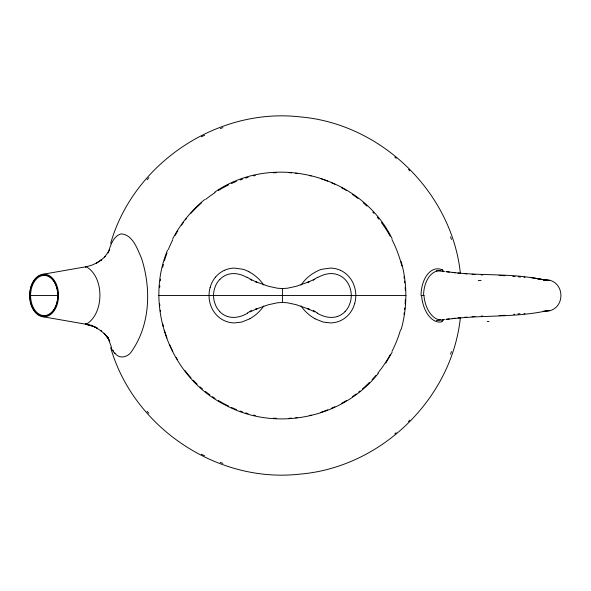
<?xml version="1.0" encoding="UTF-8"?>
<svg xmlns="http://www.w3.org/2000/svg" width="591" height="591" viewBox="0 0 591 591"><rect width="100%" height="100%" fill="white"/><g stroke="black" fill="none" stroke-linecap="round" stroke-linejoin="round"><path stroke-width="0.89" d="M405.315 299.637L405.278 301.292A123.024 123.024 0 0 1 405.153 303.774M29.705 295.5L30.326 289.324A21.668 14.679 -90 0 1 32.136 283.687L32.978 282.003A21.276 14.413 -90 0 1 53.966 279.971A21.276 14.413 -90 0 1 53.966 311.036A21.276 14.413 -90 0 1 32.978 308.997L32.136 307.313A21.668 14.672 90 0 1 30.326 301.676L29.705 295.5A20.692 14.036 90 0 1 43.741 274.808A20.692 14.036 90 0 1 57.778 295.5A20.692 14.036 -90 0 1 44.428 316.163A20.692 14.036 -90 0 1 29.772 297.532L29.713 295.5L57.231 295.5M460.396 317.448C451.967 398.755 381.343 467.311 300.006 474.122C217.266 483.593 133.573 427.67 110.65 347.604M401.163 329.49C407.406 307.372 407.406 283.628 401.163 261.51M108.123 252.896C110.406 245.996 112.992 236.252 121 233.888C132.798 234.413 137.356 249.136 141.434 258.045C151.266 288.113 150.38 324.127 132.015 350.795C128.579 357.23 119.057 359.764 114.824 352.871M210.123 287.47L211.172 284.397A27.371 27.371 0 0 1 215.56 277.046M354.703 303.53L353.654 306.603A27.216 27.216 0 0 1 348.505 314.826A24.985 24.977 0 0 1 339.33 321.179A25.28 25.28 0 0 1 330.421 322.915L323.262 322.102L314.907 318.771M85.481 267.428L85.998 266.77L91.494 265.307L96.702 262.965L101.371 259.914L100.891 260.284L105.294 256.376L104.681 256.967L109.808 249.801M167.571 250.037C143.82 306.795 170.481 378.004 225.681 405.219C275.857 432.169 343.09 418.11 378.306 373.349M450.564 354.149L451.45 351.534M110.65 243.396C133.573 163.33 217.266 107.407 300.006 116.878C381.343 123.689 451.967 192.245 460.396 273.552M172.698 238.771C180.61 223.76 191.477 210.411 204.56 199.61M385.797 363.088L392.128 352.229M443.76 319.517L442.09 321.423A2.438 1.78 50.5 0 1 442.836 319.694L443.331 319.561M147.085 179.701L148.939 177.647M408.484 421.568L409.718 420.201M219.793 279.403L217.953 281.589A22.052 21.993 -79.6 0 0 215.427 286.14L214.511 288.711A24.652 24.63 -88.7 0 0 213.573 295.5A24.652 24.637 -89.6 0 0 214.503 302.289L215.974 306.108A21.919 21.874 83.1 0 0 217.946 309.411L219.793 311.597M345.033 311.597L346.873 309.411A21.919 21.874 -83.1 0 0 348.86 306.108L350.315 302.289A24.652 24.637 89.6 0 0 351.268 295.5A24.652 24.63 88.7 0 0 350.315 288.711L349.414 286.133A22.052 21.993 79.6 0 0 346.865 281.597L345.033 279.403A18.934 18.727 57.1 0 0 337.468 274.63C330.945 272.288 323.698 274.121 317.855 277.452M394.788 433.92L396.162 432.678M96.702 262.965L96.348 263.202L101.371 259.914M214.821 192.119C272.916 151.828 361.374 175.106 392.128 238.771M247.718 313.119C241.704 316.739 234.191 318.756 227.343 316.414M249.927 318.771L241.564 322.102L234.413 322.922A25.28 25.28 0 0 1 225.511 321.164A24.985 24.977 0 0 1 216.343 314.811A27.216 27.216 0 0 1 211.179 306.603L210.123 303.53A29.912 29.912 89.9 0 1 210.16 287.403M314.656 279.129L307.497 282.432L309.337 281.685L296.18 286.317L287.315 288.231L282.417 288.541L277.511 288.231L268.646 286.317L255.497 281.685L257.336 282.432L250.178 279.129M250.178 311.871L257.336 308.568L255.497 309.315L268.646 304.683L277.511 302.769L282.417 302.459L287.315 302.769L296.18 304.683L309.337 309.315L307.497 308.568L314.656 311.871M201.339 136.757L204.589 135.28M220.273 128.542L222.888 127.649M337.483 316.414C330.642 318.756 323.122 316.739 317.108 313.119M549.49 310.467L543.173 311.331C566.828 313.023 566.828 277.977 543.173 279.669L546.564 280.149L540.809 279.292L546.564 280.149M42.7 274.32L86.183 266.718C104.725 276.987 104.238 313.969 86.183 324.282L42.7 316.68M523.958 313.784L524.971 313.629M546.564 310.851C513.453 318.002 479.36 314.7 445.969 319.524M443.501 319.532L444.432 319.421M446.308 319.199L449.367 318.852M452.218 318.534L455.092 318.231M457.988 317.936L460.175 317.729M464.578 317.323L466.801 317.131M472.046 316.717L475.068 316.495M481.185 316.119L482.721 316.03M504.987 315.328L499.114 315.491M158.772 295.5L406.054 295.5M424.072 295.5L421.575 295.5A26.861 16.023 83.6 0 0 441.839 321.8M499.114 275.509L504.987 275.672M481.185 274.881L482.721 274.97M475.068 274.505L472.046 274.283M464.578 273.677L466.801 273.869M457.988 273.064L460.175 273.271M445.969 271.476C476.316 276.322 507.351 272.902 537.544 278.701L530.681 277.526M455.092 272.769L452.218 272.466M449.367 272.148L446.308 271.801M443.501 271.468L444.432 271.579M549.49 280.533L543.173 279.669M523.958 277.216L524.971 277.371M541.097 279.299L537.891 278.789L544.126 279.787L534.486 278.184M443.139 271.424L442.829 271.313A2.438 1.788 -53.2 0 1 442.061 269.548L441.802 269.437M220.273 462.458L222.888 463.351M97.094 328.153L90.992 325.242L97.094 328.153C94.043 325.375 88.148 326.232 85.466 323.528M201.339 454.243L204.589 455.72M249.025 271.742L246.248 270.442A32.431 32.431 0 0 0 242.96 269.274L234.413 268.078A25.28 25.28 0 0 0 224.329 270.338M246.979 277.452C241.121 274.098 233.903 272.34 227.343 274.586A18.934 18.727 -57.1 0 0 219.852 279.462M96.348 327.798L101.371 331.086L100.891 330.709L105.294 334.624L104.681 334.033L108.36 338.407L104.127 333.346L107.673 337.609M394.788 157.08L396.162 158.322M408.484 169.432L409.718 170.799M442.297 269.799L443.76 271.483M147.085 411.299L148.939 413.353M113.583 351.18L113.103 350.426M109.808 341.199L106.358 335.592L109.047 339.965M111.596 347.656L108.123 338.104M450.564 236.851L451.45 239.466M107.754 336.707L107.939 337.409M282.417 288.541L282.417 302.459M436.291 270.811A25.132 15.1 -84.2 0 1 440.487 270.87M440.428 319.746A25.132 15.617 -90 0 1 436.291 320.477M114.757 353.433A62.469 18.742 -88.7 0 1 113.487 351.844M112.992 351.113A61.952 18.727 -88.4 0 1 111.448 348.446M404.805 307.896A123.024 123.024 0 0 1 404.628 309.544M404.2 312.831A123.024 123.024 0 0 1 403.956 314.471M400.543 329.815A123.024 123.024 0 0 1 391.988 351.394M390.171 354.822A123.024 123.024 0 0 1 377.885 373.054M375.854 375.492A123.024 123.024 0 0 1 372.153 379.629M369.39 382.48A123.024 123.024 0 0 1 362.409 388.937M359.971 390.969A123.024 123.024 0 0 1 358.73 391.966M356.218 393.902A123.024 123.024 0 0 1 352.354 396.679M346.437 400.528A123.024 123.024 0 0 1 341.738 403.254M334.816 406.778A123.024 123.024 0 0 1 331.278 408.381M327.687 409.866A123.024 123.024 0 0 1 320.684 412.4M311.125 415.104A123.024 123.024 0 0 1 309.514 415.48M297.28 417.601A123.024 123.024 0 0 1 295.633 417.793M291.511 418.162A123.024 123.024 0 0 1 289.036 418.325M255.305 415.48A123.024 123.024 0 0 1 253.694 415.104M248.087 413.619A123.024 123.024 0 0 1 245.708 412.902M242.561 411.875A123.024 123.024 0 0 1 240.219 411.041M236.407 409.578A123.024 123.024 0 0 1 231.406 407.435M228.599 406.113A123.024 123.024 0 0 1 218.375 400.528M215.094 398.452A123.024 123.024 0 0 1 212.457 396.679M209.871 394.847A123.024 123.024 0 0 1 205.461 391.471M202.41 388.937A123.024 123.024 0 0 1 200.024 386.846M197.121 384.143A123.024 123.024 0 0 1 193.205 380.205M191.048 377.878A123.024 123.024 0 0 1 184.953 370.564M177.366 359.527A123.024 123.024 0 0 1 176.17 357.525M172.823 351.394A123.024 123.024 0 0 1 169.514 344.361M166.958 337.993A123.024 123.024 0 0 1 164.379 330.206M163.382 326.609A123.024 123.024 0 0 1 162.665 323.713M160.442 311.627A123.024 123.024 0 0 1 160.264 310.231M159.836 306.035A123.024 123.024 0 0 1 159.673 303.929M276.625 418.369A122.189 122.189 0 0 1 273.315 418.162M159.71 287.337A122.972 122.972 0 0 1 159.829 285.704M160.316 280.828A122.972 122.972 0 0 1 160.523 279.203M162.724 267.258A122.972 122.972 0 0 1 163.441 264.384M164.431 260.808A122.972 122.972 0 0 1 166.98 253.074M168.369 249.468A122.972 122.972 0 0 1 172.86 239.614M175.047 235.521A122.972 122.972 0 0 1 177.788 230.852M181.481 225.223A122.972 122.972 0 0 1 183.439 222.489M185.478 219.808A122.972 122.972 0 0 1 186.52 218.485M190.878 213.351A122.972 122.972 0 0 1 201.679 202.72M205.557 199.477A122.972 122.972 0 0 1 215.109 192.555M218.389 190.479A122.972 122.972 0 0 1 228.614 184.894M231.421 183.572A122.972 122.972 0 0 1 236.415 181.422M240.234 179.959A122.972 122.972 0 0 1 242.576 179.132M245.723 178.098A122.972 122.972 0 0 1 248.102 177.381M253.702 175.896A122.972 122.972 0 0 1 255.312 175.52M273.315 172.838A122.972 122.972 0 0 1 276.618 172.638M289.036 172.675A122.972 122.972 0 0 1 291.511 172.838M295.633 173.229A123.002 123.002 0 0 1 297.28 173.422M309.507 175.542A123.002 123.002 0 0 1 311.125 175.911M320.677 178.615A123.002 123.002 0 0 1 327.687 181.149M331.27 182.634A123.002 123.002 0 0 1 334.809 184.229M341.731 187.761A123.002 123.002 0 0 1 346.429 190.487M352.517 194.439A123.002 123.002 0 0 1 357.947 198.428M363.155 202.713A123.002 123.002 0 0 1 366.9 206.111M372.825 212.103A123.002 123.002 0 0 1 373.955 213.351M377.25 217.178A123.002 123.002 0 0 1 378.838 219.135M381.394 222.482A123.002 123.002 0 0 1 390.178 236.193M391.988 239.606A123.002 123.002 0 0 1 401.836 266.002M403.971 276.618A123.002 123.002 0 0 1 404.237 278.405M404.584 281.094A123.002 123.002 0 0 1 404.783 282.882M405.16 287.381A123.002 123.002 0 0 1 405.308 290.085M481.104 280.599A94.338 27.637 -0.2 0 1 478.222 280.422M512.818 276.344A45.344 11.384 0.1 0 1 515.027 276.507M518.285 276.802A45.344 11.384 0.1 0 1 520.405 277.031M519.925 313.703A45.344 11.126 -0.4 0 1 517.849 313.924M514.68 314.213A45.344 11.126 -0.4 0 1 513.609 314.294M487.243 321.511A94.338 16.349 -0.8 0 1 488.986 321.445M443.361 319.738A24.933 15.248 83 0 1 423.946 295.5M423.562 295.493A24.933 15.684 -90 0 1 443.287 271.72M421.051 295.493A26.861 16.57 -90 0 1 441.765 269.666M354.674 303.597A29.912 29.912 -89.7 0 0 354.703 287.47L353.654 284.397A27.371 27.371 0 0 0 349.266 277.046A24.985 24.977 0 0 0 340.505 270.331M301.004 285.121A40.868 40.868 0 0 1 315.838 271.808L318.579 270.442A32.431 32.431 0 0 1 321.866 269.274L330.421 268.078A25.28 25.28 0 0 1 340.497 270.338M313.134 280.289A55.665 54.291 48.5 0 1 317.699 277.194M345.07 311.627A18.934 18.846 -72 0 1 337.505 316.466M317.249 312.898A56.477 54.682 -23.9 0 1 313.393 310.371M314.944 318.704A40.993 40.986 0 0 1 300.996 305.887M248.988 271.808A40.868 40.868 0 0 1 263.822 285.121M215.582 277.061A24.985 24.977 0 0 1 224.329 270.331M247.134 277.194A55.665 54.291 -48.5 0 1 251.692 280.289M227.328 316.466A18.934 18.846 72 0 1 219.756 311.627M251.434 310.371A56.477 54.682 23.9 0 1 247.577 312.898M263.837 305.887A40.993 40.986 0 0 1 249.882 318.704M86.183 324.282L85.747 324.067L92.033 325.744L86.183 324.282M32.557 285.098A20.094 13.652 90 0 0 43.97 315.594A20.094 13.652 90 0 0 56.204 285.808A20.094 13.652 90 0 0 32.557 285.098"/></g></svg>
